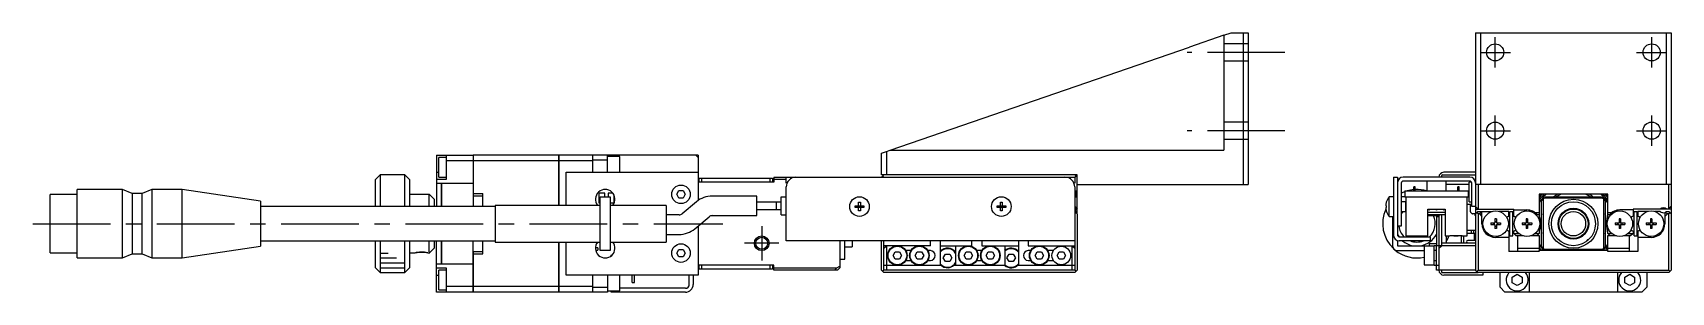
# Model space of a CAD drawing. Extents: x 0 to 695, y -8 to 618.
# Drawn here: x 360.1 to 695.1, y 284 to 337 of the extents above; entities that cross this region are included whole.
import ezdxf

# ---------------------------------------------------------------- set-up
doc = ezdxf.new("R2010")
doc.units = 0
doc.header["$LTSCALE"] = 0.5
doc.linetypes.add('CENTER', pattern=[50.8, 31.75, -6.35, 6.35, -6.35])
doc.linetypes.add('DASHED', pattern=[19.05, 12.7, -6.35])
for name, color, linetype in [('MSM_CENTER', 1, 'CENTER'), ('MSM_CONTINUOUS', 7, 'CONTINUOUS'), ('MSM_DASHED', 4, 'DASHED'), ('MSM_NARROW', 5, 'CONTINUOUS')]:
    doc.layers.add(name, color=color, linetype=linetype)

msp = doc.modelspace()

# ---------------------------------------------------------------- linework, layer by layer
at = {"layer": 'MSM_CENTER'}
for p, q in [((659.11, 329.94), (659.11, 336.14)), ((691.11, 329.94), (691.11, 336.14)), ((616.13, 333.04), (596.13, 333.04)), ((656.01, 333.04), (662.21, 333.04)), ((688.01, 333.04), (694.21, 333.04)), ((659.11, 313.94), (659.11, 320.14)), ((691.11, 313.94), (691.11, 320.14)), ((616.13, 317.04), (596.13, 317.04)), ((656.01, 317.04), (662.21, 317.04)), ((688.01, 317.04), (694.21, 317.04)), ((360.08, 298.04), (501.18, 298.04)), ((509.13, 297.54), (509.13, 290.54)), ((512.63, 294.04), (505.63, 294.04))]:
    msp.add_line(p, q, dxfattribs=at)
at = {"layer": 'MSM_CONTINUOUS'}
for p, q in [((603.63, 336.53), (596.63, 334.12)), ((603.63, 336.53), (605.13, 337.04)), ((603.63, 336.53), (603.63, 313.04)), ((605.13, 337.04), (608.63, 337.04)), ((607.63, 306.04), (607.63, 337.04)), ((608.63, 337.04), (608.63, 306.04)), ((655.11, 337.04), (695.11, 337.04)), ((655.11, 337.04), (655.11, 288.54)), ((656.11, 337.04), (656.11, 306.04)), ((694.11, 306.04), (694.11, 337.04)), ((695.11, 337.04), (695.11, 288.54)), ((535.43, 313.04), (596.63, 334.12)), ((442.63, 312.04), (442.63, 301.54)), ((442.63, 312.04), (450.13, 312.04)), ((444.63, 312.04), (444.63, 307.04)), ((450.13, 312.04), (450.13, 301.54)), ((450.13, 312.03), (450.14, 312.03)), ((450.14, 312.04), (450.14, 303.7)), ((467.63, 312.04), (450.14, 312.04)), ((467.63, 301.79), (467.63, 312.04)), ((467.63, 312.03), (467.64, 312.03)), ((496.13, 312.04), (467.64, 312.04)), ((467.64, 312.04), (467.64, 301.79)), ((474.63, 308.54), (474.63, 312.04)), ((477.63, 308.54), (477.63, 312.04)), ((480.13, 311.79), (477.63, 311.79)), ((480.13, 308.54), (480.13, 311.79)), ((495.63, 312.04), (496.13, 311.54)), ((496.13, 312.04), (496.13, 302.78)), ((533.63, 312.42), (534.63, 312.77)), ((533.63, 308.04), (533.63, 312.42)), ((534.63, 312.77), (535.43, 313.04)), ((534.63, 312.77), (534.63, 308.04)), ((535.43, 313.04), (603.63, 313.04)), ((442.63, 308.54), (443.13, 308.54)), ((443.13, 307.54), (443.13, 311.54)), ((444.63, 311.54), (443.13, 311.54)), ((450.13, 310.89), (444.63, 310.89)), ((450.13, 310.89), (450.14, 310.89)), ((467.63, 310.89), (450.14, 310.89)), ((467.63, 310.89), (467.64, 310.89)), ((474.63, 310.89), (467.64, 310.89)), ((469.13, 308.54), (496.13, 308.54)), ((469.13, 301.79), (469.13, 308.54)), ((477.63, 311.04), (474.63, 311.04)), ((655.11, 308.54), (648.61, 308.54)), ((369.13, 291.04), (369.13, 305.04)), ((378.43, 305.04), (369.13, 305.04)), ((378.43, 291.04), (378.43, 305.04)), ((380.43, 304.19), (378.43, 305.04)), ((384.43, 305.04), (382.43, 304.19)), ((384.43, 305.04), (384.43, 291.04)), ((390.63, 305.04), (384.43, 305.04)), ((390.63, 291.04), (390.63, 305.04)), ((406.63, 302.61), (390.63, 305.04)), ((431.13, 308.04), (430.13, 307.04)), ((430.13, 301.54), (430.13, 307.04)), ((431.13, 308.04), (431.13, 301.54)), ((436.13, 308.04), (431.13, 308.04)), ((436.13, 301.54), (436.13, 308.04)), ((437.13, 307.04), (436.13, 308.04)), ((437.13, 307.04), (437.13, 301.54)), ((444.63, 307.04), (442.63, 307.04)), ((442.83, 306.27), (442.63, 306.27)), ((442.83, 306.29), (442.83, 306.27)), ((442.83, 306.29), (443.63, 306.29)), ((443.13, 307.54), (444.63, 307.54)), ((443.63, 301.54), (443.63, 306.29)), ((443.63, 306.28), (443.64, 306.28)), ((443.64, 306.29), (443.64, 301.54)), ((443.64, 306.29), (450.13, 306.29)), ((511.63, 306.54), (496.13, 306.54)), ((496.33, 306.54), (496.33, 307.34)), ((496.33, 307.34), (511.33, 307.34)), ((496.83, 307.34), (496.83, 306.54)), ((510.83, 306.54), (510.83, 307.34)), ((511.33, 307.34), (511.33, 306.54)), ((511.63, 307.54), (511.63, 306.54)), ((511.63, 307.54), (573.13, 307.54)), ((514.13, 307.04), (511.63, 307.04)), ((514.13, 306.34), (514.13, 307.54)), ((514.13, 294.54), (514.13, 305.54)), ((573.63, 308.04), (533.63, 308.04)), ((534.13, 308.04), (533.63, 307.54)), ((534.13, 307.54), (533.88, 307.79)), ((573.63, 307.54), (573.13, 308.04)), ((573.38, 307.79), (573.13, 307.54)), ((573.13, 307.54), (573.13, 306.34)), ((573.13, 305.54), (573.13, 288.54)), ((573.63, 300.34), (573.63, 308.04)), ((573.63, 306.04), (608.63, 306.04)), ((638.31, 307.54), (639.11, 307.54)), ((638.31, 307.54), (638.31, 295.74)), ((639.11, 307.54), (639.11, 295.84)), ((639.91, 306.34), (639.91, 297.54)), ((653.91, 307.54), (640.31, 307.54)), ((653.91, 306.74), (640.31, 306.74)), ((642.73, 305.54), (642.48, 305.54)), ((642.48, 304.74), (642.48, 305.54)), ((642.73, 304.74), (642.73, 305.54)), ((645.11, 306.74), (645.11, 304.74)), ((648.11, 307.84), (648.11, 307.54)), ((648.31, 308.04), (655.11, 308.04)), ((649.11, 304.74), (649.11, 306.74)), ((653.81, 306.04), (649.11, 306.04)), ((651.48, 304.74), (651.48, 305.54)), ((651.73, 305.54), (651.48, 305.54)), ((651.73, 304.74), (651.73, 305.54)), ((653.81, 302.54), (653.81, 306.54)), ((654.25, 306.54), (653.81, 306.54)), ((654.31, 301.54), (654.31, 306.34)), ((695.11, 306.04), (655.11, 306.04)), ((655.61, 306.04), (655.61, 301.04)), ((694.61, 301.04), (694.61, 306.04)), ((363.63, 292.09), (363.63, 303.99)), ((369.13, 303.99), (363.63, 303.99)), ((380.43, 304.19), (380.43, 291.89)), ((382.43, 304.19), (380.43, 304.19)), ((382.43, 291.89), (382.43, 304.19)), ((406.63, 302.61), (406.63, 293.47)), ((454.63, 301.54), (406.63, 301.54)), ((437.13, 304.04), (441.13, 304.04)), ((441.13, 301.54), (441.13, 304.04)), ((442.13, 303.04), (441.13, 304.04)), ((442.13, 303.04), (442.13, 301.54)), ((450.13, 303.7), (452.13, 303.7)), ((450.14, 304.2), (452.13, 304.2)), ((452.13, 301.54), (452.13, 304.2)), ((454.63, 301.79), (454.63, 294.29)), ((476.13, 301.79), (454.63, 301.79)), ((475.81, 304.27), (475.81, 302.27)), ((477.06, 304.27), (475.81, 304.27)), ((475.81, 302.27), (476.13, 302.27)), ((476.13, 303.54), (478.13, 303.54)), ((476.13, 292.54), (476.13, 303.54)), ((477.06, 303.54), (477.06, 304.27)), ((478.72, 304.27), (477.72, 304.27)), ((477.72, 304.27), (477.72, 303.54)), ((478.13, 303.54), (478.13, 292.54)), ((478.13, 302.27), (478.97, 302.27)), ((489.63, 301.79), (478.13, 301.79)), ((478.97, 302.27), (478.97, 303.85)), ((489.63, 301.79), (489.63, 294.29)), ((491.77, 304.04), (492.2, 304.79)), ((492.2, 303.29), (491.77, 304.04)), ((492.2, 304.79), (493.07, 304.79)), ((493.07, 303.29), (492.2, 303.29)), ((495.8, 302.52), (492.88, 300.07)), ((493.07, 304.79), (493.5, 304.04)), ((493.5, 304.04), (493.07, 303.29)), ((508.13, 303.69), (499.01, 303.69)), ((508.13, 299.69), (508.13, 303.69)), ((513.13, 302.44), (508.13, 302.44)), ((512.13, 300.94), (512.13, 302.44)), ((513.13, 299.84), (513.13, 303.54)), ((513.13, 303.54), (514.13, 303.54)), ((528.25, 301.36), (528.25, 301.72)), ((528.25, 301.72), (528.95, 301.72)), ((528.95, 302.43), (529.31, 302.43)), ((528.95, 301.72), (528.95, 302.43)), ((528.96, 301.71), (528.95, 301.72)), ((528.96, 301.37), (528.96, 301.71)), ((528.96, 301.71), (529.3, 301.71)), ((529.3, 301.71), (529.31, 301.72)), ((529.3, 301.71), (529.3, 301.37)), ((529.31, 302.43), (529.31, 301.72)), ((529.31, 301.72), (530.02, 301.72)), ((530.02, 301.72), (530.02, 301.36)), ((557.25, 301.36), (557.25, 301.72)), ((557.25, 301.72), (557.95, 301.72)), ((557.95, 302.43), (558.31, 302.43)), ((557.95, 301.72), (557.95, 302.43)), ((557.96, 301.71), (557.95, 301.72)), ((557.96, 301.37), (557.96, 301.71)), ((557.96, 301.71), (558.3, 301.71)), ((558.3, 301.71), (558.31, 301.72)), ((558.3, 301.71), (558.3, 301.37)), ((558.31, 302.43), (558.31, 301.72)), ((558.31, 301.72), (559.02, 301.72)), ((559.02, 301.72), (559.02, 301.36)), ((573.13, 304.74), (573.43, 304.74)), ((573.13, 303.54), (573.43, 303.54)), ((573.13, 301.54), (573.63, 301.04)), ((573.43, 304.74), (573.43, 303.54)), ((636.72, 301.72), (636.84, 301.72)), ((636.83, 302.43), (636.84, 302.43)), ((636.84, 301.72), (636.84, 301.36)), ((637.41, 299.54), (637.41, 303.54)), ((638.31, 303.54), (637.41, 303.54)), ((640.61, 303.54), (639.91, 303.54)), ((640.81, 302.54), (639.91, 302.54)), ((640.61, 304.74), (640.61, 303.54)), ((640.61, 304.74), (653.61, 304.74)), ((640.61, 303.54), (653.61, 303.54)), ((640.86, 302.54), (640.81, 302.54)), ((640.81, 300.54), (640.81, 302.54)), ((640.86, 302.49), (640.81, 302.54)), ((640.86, 303.54), (640.86, 295.54)), ((653.36, 295.54), (653.36, 303.54)), ((653.36, 302.04), (654.31, 302.04)), ((653.61, 304.74), (653.61, 303.54)), ((653.81, 302.54), (654.31, 302.54)), ((654.03, 300.47), (654.03, 302.04)), ((655.11, 301.54), (654.31, 301.54)), ((655.11, 301.54), (655.61, 301.04)), ((682.11, 304.04), (668.11, 304.04)), ((668.11, 304.04), (668.11, 298.76)), ((668.61, 302.74), (668.91, 303.04)), ((668.61, 293.34), (668.61, 302.74)), ((669.11, 303.24), (668.91, 303.04)), ((668.91, 303.04), (668.91, 293.04)), ((669.11, 303.24), (669.41, 303.54)), ((681.11, 303.24), (669.11, 303.24)), ((669.41, 303.54), (680.81, 303.54)), ((680.81, 303.54), (681.11, 303.24)), ((681.31, 303.04), (681.11, 303.24)), ((681.31, 293.04), (681.31, 303.04)), ((681.31, 303.04), (681.61, 302.74)), ((681.61, 302.74), (681.61, 293.34)), ((682.11, 298.76), (682.11, 304.04)), ((694.61, 301.04), (695.11, 301.54)), ((492.23, 299.84), (489.63, 299.84)), ((495.45, 297.01), (498.37, 299.46)), ((499.01, 299.69), (508.13, 299.69)), ((508.13, 300.94), (513.13, 300.94)), ((513.13, 299.84), (514.13, 299.84)), ((528.95, 301.36), (528.25, 301.36)), ((528.96, 301.37), (528.95, 301.36)), ((528.95, 300.66), (528.95, 301.36)), ((529.31, 300.66), (528.95, 300.66)), ((529.3, 301.37), (528.96, 301.37)), ((529.3, 301.37), (529.31, 301.36)), ((529.31, 301.36), (529.31, 300.66)), ((530.02, 301.36), (529.31, 301.36)), ((557.95, 301.36), (557.25, 301.36)), ((557.96, 301.37), (557.95, 301.36)), ((557.95, 300.66), (557.95, 301.36)), ((558.31, 300.66), (557.95, 300.66)), ((558.3, 301.37), (557.96, 301.37)), ((558.3, 301.37), (558.31, 301.36)), ((558.31, 301.36), (558.31, 300.66)), ((559.02, 301.36), (558.31, 301.36)), ((573.63, 301.04), (573.13, 301.04)), ((573.63, 300.84), (573.13, 300.84)), ((573.23, 300.64), (573.13, 300.64)), ((573.63, 300.04), (573.13, 300.54)), ((573.38, 300.29), (573.13, 300.04)), ((573.53, 300.34), (573.53, 300.14)), ((573.63, 300.34), (573.53, 300.24)), ((573.63, 300.04), (573.63, 288.54)), ((636.84, 301.36), (636.72, 301.36)), ((636.84, 300.66), (636.83, 300.66)), ((637.41, 299.54), (638.31, 299.54)), ((638.11, 299.54), (638.11, 293.54)), ((639.91, 300.54), (640.81, 300.54)), ((640.81, 300.54), (640.86, 300.59)), ((645.36, 301.04), (648.86, 301.04)), ((645.36, 295.54), (645.36, 301.04)), ((648.86, 300.34), (645.36, 300.34)), ((648.86, 299.84), (645.36, 299.84)), ((645.36, 299.69), (647.11, 299.69)), ((647.11, 299.54), (647.61, 299.54)), ((647.11, 299.54), (647.11, 293.54)), ((647.61, 299.76), (647.61, 288.54)), ((648.11, 299.84), (648.11, 293.54)), ((648.86, 301.04), (648.86, 295.54)), ((654.38, 300.08), (654.06, 300.4)), ((655.11, 300.05), (654.45, 300.05)), ((654.92, 300.05), (654.92, 299.94)), ((655.11, 301.04), (662.91, 301.04)), ((655.61, 300.54), (655.11, 300.04)), ((655.61, 300.04), (655.36, 300.29)), ((655.61, 300.54), (658.49, 300.54)), ((655.91, 300.04), (655.61, 300.04)), ((655.61, 300.04), (655.61, 288.54)), ((656.41, 300.4), (655.91, 300.04)), ((655.91, 300.04), (656.41, 299.54)), ((656.41, 298.04), (656.41, 300.54)), ((658.21, 298.19), (659, 298.19)), ((658.21, 298.19), (658.21, 297.9)), ((658.74, 298.19), (658.74, 297.9)), ((659.35, 299.04), (659.06, 299.04)), ((659.06, 299.04), (659.06, 298.25)), ((659.06, 298.51), (659.35, 298.51)), ((659.35, 299.04), (659.35, 298.25)), ((659.41, 298.19), (660.21, 298.19)), ((659.68, 297.9), (659.68, 298.19)), ((661.91, 300.54), (659.92, 300.54)), ((660.21, 298.19), (660.21, 297.9)), ((661.65, 299.44), (661.91, 299.59)), ((661.91, 299.59), (661.91, 300.54)), ((662.11, 295.54), (662.11, 300.54)), ((662.11, 300.54), (662.71, 300.54)), ((662.71, 295.54), (662.71, 300.54)), ((662.91, 299.59), (662.91, 301.04)), ((662.91, 300.84), (665.61, 300.84)), ((662.91, 299.59), (663.13, 299.46)), ((664.61, 298.19), (665.4, 298.19)), ((664.61, 298.19), (664.61, 297.9)), ((665.14, 298.19), (665.14, 297.9)), ((665.75, 299.04), (665.46, 299.04)), ((665.46, 299.04), (665.46, 298.25)), ((665.46, 298.51), (665.75, 298.51)), ((665.75, 299.04), (665.75, 298.25)), ((665.81, 298.19), (666.61, 298.19)), ((666.08, 297.9), (666.08, 298.19)), ((666.61, 298.19), (666.61, 297.9)), ((667.2, 300.34), (668.11, 300.34)), ((668.11, 299.84), (667.75, 299.84)), ((682.11, 300.34), (683.01, 300.34)), ((682.46, 299.84), (682.11, 299.84)), ((683.61, 298.19), (684.4, 298.19)), ((683.61, 298.19), (683.61, 297.9)), ((684.14, 298.19), (684.14, 297.9)), ((684.75, 299.04), (684.46, 299.04)), ((684.46, 299.04), (684.46, 298.25)), ((684.46, 298.51), (684.75, 298.51)), ((687.31, 300.84), (684.61, 300.84)), ((684.75, 299.04), (684.75, 298.25)), ((684.81, 298.19), (685.61, 298.19)), ((685.08, 297.9), (685.08, 298.19)), ((685.61, 298.19), (685.61, 297.9)), ((687.31, 299.59), (687.08, 299.46)), ((695.11, 301.04), (687.31, 301.04)), ((687.31, 301.04), (687.31, 299.59)), ((687.51, 295.54), (687.51, 300.54)), ((687.51, 300.54), (688.11, 300.54)), ((688.11, 295.54), (688.11, 300.54)), ((690.29, 300.54), (688.31, 300.54)), ((688.31, 300.54), (688.31, 299.59)), ((688.31, 299.59), (688.57, 299.44)), ((690.01, 298.19), (690.8, 298.19)), ((690.01, 298.19), (690.01, 297.9)), ((690.54, 298.19), (690.54, 297.9)), ((691.15, 299.04), (690.86, 299.04)), ((690.86, 299.04), (690.86, 298.25)), ((690.86, 298.51), (691.15, 298.51)), ((691.15, 299.04), (691.15, 298.25)), ((691.21, 298.19), (692.01, 298.19)), ((691.48, 297.9), (691.48, 298.19)), ((692.85, 300.54), (691.72, 300.54)), ((692.01, 298.19), (692.01, 297.9)), ((693.81, 300.34), (693.86, 300.36)), ((693.81, 300.34), (693.81, 298.04)), ((693.81, 299.54), (694.31, 300.04)), ((694.31, 300.04), (693.86, 300.36)), ((694.17, 300.54), (694.61, 300.54)), ((694.61, 300.04), (694.31, 300.04)), ((694.61, 300.54), (695.11, 300.04)), ((694.86, 300.29), (694.61, 300.04)), ((694.61, 288.54), (694.61, 300.04)), ((489.63, 295.84), (492.23, 295.84)), ((496.13, 297.58), (496.13, 287.54)), ((639.91, 297.54), (639.11, 297.54)), ((639.61, 295.34), (645.81, 295.34)), ((640.86, 295.54), (645.36, 295.54)), ((645.81, 295.34), (645.81, 294.54)), ((648.86, 295.54), (649.86, 295.54)), ((649.11, 295.54), (649.11, 294.04)), ((649.86, 295.64), (652.36, 295.64)), ((649.86, 295.54), (649.86, 295.64)), ((650.66, 295.64), (650.66, 295.54)), ((650.66, 295.54), (651.56, 295.54)), ((651.03, 295.64), (651.03, 295.54)), ((651.18, 295.64), (651.18, 295.54)), ((651.56, 295.64), (651.56, 295.54)), ((652.21, 294.04), (652.21, 295.64)), ((652.36, 295.54), (652.36, 295.64)), ((652.36, 295.54), (653.36, 295.54)), ((652.71, 294.04), (652.71, 295.54)), ((655.11, 296.62), (653.36, 296.62)), ((653.36, 296.12), (655.11, 296.12)), ((654.21, 296.62), (654.21, 296.12)), ((654.71, 296.62), (654.71, 296.12)), ((654.91, 294.62), (654.91, 296.12)), ((658.21, 297.9), (659, 297.9)), ((659.06, 297.84), (659.06, 297.04)), ((659.06, 297.57), (659.35, 297.57)), ((659.35, 297.04), (659.06, 297.04)), ((661.91, 295.24), (659.21, 295.24)), ((659.35, 297.84), (659.35, 297.04)), ((659.41, 297.9), (660.21, 297.9)), ((661.91, 296.49), (661.65, 296.64)), ((661.91, 296.49), (661.91, 292.34)), ((662.11, 295.54), (662.71, 295.54)), ((663.2, 296.66), (662.91, 296.49)), ((662.91, 296.04), (662.91, 296.49)), ((662.91, 296.04), (663.95, 296.04)), ((663.41, 295.54), (662.91, 296.04)), ((664.89, 295.54), (663.41, 295.54)), ((663.66, 295.54), (663.66, 292.34)), ((664.61, 297.9), (665.4, 297.9)), ((665.46, 297.84), (665.46, 297.04)), ((665.46, 297.57), (665.75, 297.57)), ((665.75, 297.04), (665.46, 297.04)), ((665.75, 297.84), (665.75, 297.04)), ((665.81, 297.9), (666.61, 297.9)), ((668.16, 295.54), (666.32, 295.54)), ((667.27, 296.04), (668.11, 296.04)), ((668.11, 296.04), (667.61, 295.54)), ((668.11, 297.33), (668.11, 296.04)), ((668.16, 292.54), (668.16, 295.54)), ((671.94, 294.84), (672.13, 294.84)), ((672.36, 294.62), (672.13, 294.84)), ((678.08, 294.84), (677.86, 294.62)), ((678.08, 294.84), (678.27, 294.84)), ((683.89, 295.54), (682.06, 295.54)), ((682.06, 295.54), (682.06, 292.54)), ((682.11, 296.04), (682.11, 297.33)), ((682.11, 296.04), (682.95, 296.04)), ((682.61, 295.54), (682.11, 296.04)), ((683.61, 297.9), (684.4, 297.9)), ((684.46, 297.84), (684.46, 297.04)), ((684.46, 297.57), (684.75, 297.57)), ((684.75, 297.04), (684.46, 297.04)), ((684.75, 297.84), (684.75, 297.04)), ((684.81, 297.9), (685.61, 297.9)), ((686.81, 295.54), (685.32, 295.54)), ((686.27, 296.04), (687.31, 296.04)), ((686.56, 292.34), (686.56, 295.54)), ((687.31, 296.04), (686.81, 295.54)), ((687.01, 296.66), (687.31, 296.49)), ((687.31, 296.49), (687.31, 296.04)), ((687.51, 295.54), (688.11, 295.54)), ((688.57, 296.64), (688.31, 296.49)), ((688.31, 296.49), (688.31, 292.34)), ((691.01, 295.24), (688.31, 295.24)), ((690.01, 297.9), (690.8, 297.9)), ((690.86, 297.84), (690.86, 297.04)), ((690.86, 297.57), (691.15, 297.57)), ((691.15, 297.04), (690.86, 297.04)), ((691.15, 297.84), (691.15, 297.04)), ((691.21, 297.9), (692.01, 297.9)), ((363.63, 292.09), (369.13, 292.09)), ((378.43, 291.04), (380.43, 291.89)), ((380.43, 291.89), (382.43, 291.89)), ((382.43, 291.89), (384.43, 291.04)), ((390.63, 291.04), (406.63, 293.47)), ((406.63, 294.54), (454.63, 294.54)), ((430.13, 289.04), (430.13, 294.54)), ((431.13, 294.54), (431.13, 288.04)), ((436.13, 288.04), (436.13, 294.54)), ((437.13, 294.54), (437.13, 289.04)), ((438.13, 292.04), (437.13, 292.04)), ((441.13, 292.04), (441.13, 294.54)), ((441.13, 292.04), (442.13, 293.04)), ((442.13, 294.54), (442.13, 293.04)), ((442.63, 284.04), (442.63, 294.54)), ((443.63, 289.79), (443.63, 294.54)), ((443.64, 294.54), (443.64, 289.79)), ((450.13, 284.04), (450.13, 294.54)), ((450.13, 292.39), (452.13, 292.39)), ((450.14, 292.39), (450.14, 284.04)), ((450.14, 291.89), (452.13, 291.89)), ((452.13, 291.89), (452.13, 294.54)), ((454.63, 294.29), (476.13, 294.29)), ((467.63, 284.04), (467.63, 294.29)), ((467.64, 294.29), (467.64, 284.04)), ((469.13, 287.54), (469.13, 294.29)), ((475.63, 293.12), (475.14, 293.12)), ((475.18, 292.62), (475.63, 292.62)), ((475.45, 294.12), (475.63, 294.12)), ((475.63, 294.29), (475.63, 294.12)), ((475.63, 293.12), (475.63, 292.62)), ((478.13, 292.54), (476.13, 292.54)), ((478.13, 294.29), (489.63, 294.29)), ((491.77, 292.04), (492.2, 292.79)), ((492.2, 291.29), (491.77, 292.04)), ((492.2, 292.79), (493.07, 292.79)), ((493.07, 292.79), (493.5, 292.04)), ((493.5, 292.04), (493.07, 291.29)), ((573.13, 294.54), (514.13, 294.54)), ((525.13, 294.54), (525.13, 289.04)), ((526.13, 290.79), (526.13, 294.54)), ((526.13, 293.29), (527.63, 293.29)), ((527.63, 294.54), (527.63, 293.29)), ((533.63, 288.54), (533.63, 294.54)), ((534.13, 288.54), (534.13, 294.54)), ((543.63, 293.54), (534.13, 293.54)), ((534.13, 293.04), (534.63, 293.54)), ((534.63, 293.54), (534.63, 288.54)), ((536.02, 291.54), (536.45, 292.29)), ((536.45, 290.79), (536.02, 291.54)), ((536.45, 292.29), (537.32, 292.29)), ((537.32, 292.29), (537.75, 291.54)), ((537.75, 291.54), (537.32, 290.79)), ((539.65, 292.54), (538.62, 292.54)), ((540.52, 291.54), (540.95, 292.29)), ((540.95, 290.79), (540.52, 291.54)), ((540.95, 292.29), (541.82, 292.29)), ((541.82, 292.29), (542.25, 291.54)), ((542.25, 291.54), (541.82, 290.79)), ((543.63, 292.54), (543.12, 292.54)), ((543.63, 293.54), (543.63, 294.54)), ((545.63, 294.54), (545.63, 289.54)), ((545.63, 293.54), (552.13, 293.54)), ((546.27, 291.04), (546.7, 291.79)), ((546.7, 291.79), (547.57, 291.79)), ((547.57, 291.79), (548, 291.04)), ((548.83, 289.54), (548.83, 293.54)), ((550.52, 291.54), (550.95, 292.29)), ((550.95, 290.79), (550.52, 291.54)), ((550.95, 292.29), (551.82, 292.29)), ((551.82, 292.29), (552.25, 291.54)), ((552.25, 291.54), (551.82, 290.79)), ((552.13, 293.54), (552.13, 294.54)), ((554.15, 292.54), (553.12, 292.54)), ((554.13, 294.54), (554.13, 293.54)), ((554.13, 293.54), (561.63, 293.54)), ((555.02, 291.54), (555.45, 292.29)), ((555.45, 290.79), (555.02, 291.54)), ((555.45, 292.29), (556.32, 292.29)), ((556.32, 292.29), (556.75, 291.54)), ((556.75, 291.54), (556.32, 290.79)), ((558.83, 293.54), (558.83, 289.54)), ((559.27, 291.04), (559.7, 291.79)), ((559.7, 291.79), (560.57, 291.79)), ((560.57, 291.79), (561, 291.04)), ((561.63, 294.54), (561.63, 289.54)), ((563.63, 294.54), (563.63, 293.54)), ((563.63, 293.54), (573.13, 293.54)), ((564.15, 292.54), (563.63, 292.54)), ((565.02, 291.54), (565.45, 292.29)), ((565.45, 290.79), (565.02, 291.54)), ((565.45, 292.29), (566.32, 292.29)), ((566.32, 292.29), (566.75, 291.54)), ((566.75, 291.54), (566.32, 290.79)), ((568.77, 292.54), (567.62, 292.54)), ((569.52, 291.54), (569.95, 292.29)), ((569.95, 290.79), (569.52, 291.54)), ((569.95, 292.29), (570.82, 292.29)), ((570.82, 292.29), (571.25, 291.54)), ((571.25, 291.54), (570.82, 290.79)), ((572.63, 288.54), (572.63, 293.54)), ((572.63, 293.54), (573.13, 293.04)), ((639.11, 294.61), (639.11, 293.54)), ((639.11, 293.54), (645.61, 293.54)), ((639.11, 292.54), (644.61, 292.54)), ((645.81, 294.54), (639.51, 294.54)), ((644.61, 293.44), (644.61, 289.64)), ((646.61, 293.44), (644.61, 293.44)), ((645.61, 293.94), (645.61, 293.44)), ((647.11, 293.94), (645.61, 293.94)), ((646.61, 289.54), (646.61, 293.54)), ((655.11, 293.54), (646.61, 293.54)), ((647.11, 292.54), (646.61, 292.54)), ((647.11, 289.54), (647.11, 293.54)), ((647.61, 293.04), (648.11, 293.54)), ((655.11, 294.04), (648.11, 294.04)), ((655.11, 294.62), (653.51, 294.62)), ((653.51, 294.12), (655.11, 294.12)), ((654.91, 294.04), (654.91, 294.12)), ((668.11, 292.34), (661.91, 292.34)), ((663.66, 293.04), (668.16, 293.04)), ((668.11, 292.34), (668.11, 292.54)), ((682.11, 292.54), (668.11, 292.54)), ((668.91, 293.04), (668.61, 293.34)), ((668.91, 293.04), (669.11, 292.84)), ((669.41, 292.54), (669.11, 292.84)), ((669.11, 292.84), (681.11, 292.84)), ((672.36, 294.62), (672.19, 294.62)), ((672.36, 294.48), (672.36, 294.62)), ((672.36, 294.48), (672.36, 294.48)), ((678.03, 294.62), (677.86, 294.62)), ((677.86, 294.62), (677.86, 294.48)), ((681.11, 292.84), (680.81, 292.54)), ((681.11, 292.84), (681.31, 293.04)), ((681.61, 293.34), (681.31, 293.04)), ((682.06, 293.04), (686.56, 293.04)), ((682.11, 292.34), (682.11, 292.54)), ((688.31, 292.34), (682.11, 292.34)), ((369.13, 291.04), (378.43, 291.04)), ((384.43, 291.04), (390.63, 291.04)), ((430.13, 289.04), (431.13, 288.04)), ((436.13, 288.04), (437.13, 289.04)), ((442.63, 289.81), (442.83, 289.81)), ((442.63, 289.04), (444.63, 289.04)), ((442.83, 289.81), (442.83, 289.79)), ((443.63, 289.79), (442.83, 289.79)), ((443.13, 284.54), (443.13, 288.54)), ((444.63, 288.54), (443.13, 288.54)), ((443.63, 289.8), (443.64, 289.8)), ((450.13, 289.79), (443.64, 289.79)), ((444.63, 289.04), (444.63, 284.04)), ((493.07, 291.29), (492.2, 291.29)), ((511.63, 289.54), (496.13, 289.54)), ((511.33, 288.74), (496.13, 288.74)), ((496.33, 288.74), (496.33, 289.54)), ((496.83, 289.54), (496.83, 288.74)), ((510.83, 288.74), (510.83, 289.54)), ((511.33, 289.54), (511.33, 288.74)), ((511.63, 288.54), (511.63, 289.54)), ((511.63, 289.04), (524.52, 289.04)), ((524.63, 288.54), (511.63, 288.54)), ((524.02, 288.54), (524.52, 289.04)), ((524.52, 289.04), (525.13, 289.35)), ((525.13, 289.04), (524.63, 288.54)), ((525.13, 290.79), (526.13, 290.79)), ((533.63, 288.54), (534.13, 288.04)), ((533.88, 288.29), (534.13, 288.54)), ((534.13, 289.54), (545.81, 289.54)), ((573.13, 288.54), (534.13, 288.54)), ((537.32, 290.79), (536.45, 290.79)), ((538.62, 290.54), (539.65, 290.54)), ((541.82, 290.79), (540.95, 290.79)), ((543.12, 290.54), (543.63, 290.54)), ((546.7, 290.29), (546.27, 291.04)), ((547.57, 290.29), (546.7, 290.29)), ((548, 291.04), (547.57, 290.29)), ((548.46, 289.54), (558.83, 289.54)), ((551.82, 290.79), (550.95, 290.79)), ((553.12, 290.54), (554.15, 290.54)), ((556.32, 290.79), (555.45, 290.79)), ((559.7, 290.29), (559.27, 291.04)), ((560.57, 290.29), (559.7, 290.29)), ((561, 291.04), (560.57, 290.29)), ((561.46, 289.54), (573.13, 289.54)), ((563.63, 290.54), (564.15, 290.54)), ((566.32, 290.79), (565.45, 290.79)), ((567.62, 290.54), (568.77, 290.54)), ((570.82, 290.79), (569.95, 290.79)), ((573.13, 288.54), (573.38, 288.29)), ((573.13, 288.04), (573.63, 288.54)), ((644.61, 289.64), (646.61, 289.64)), ((646.61, 290.54), (647.11, 290.54)), ((646.61, 289.54), (647.61, 289.54)), ((647.11, 288.54), (647.11, 289.54)), ((655.11, 288.54), (647.11, 288.54)), ((648.11, 288.54), (648.11, 288.24)), ((655.11, 288.54), (655.61, 288.04)), ((655.36, 288.29), (655.61, 288.54)), ((655.61, 288.54), (694.61, 288.54)), ((695.11, 288.54), (694.61, 288.04)), ((694.61, 288.54), (694.86, 288.29)), ((431.13, 288.04), (436.13, 288.04)), ((442.63, 287.54), (443.13, 287.54)), ((450.13, 285.2), (444.63, 285.2)), ((450.13, 285.2), (450.14, 285.2)), ((467.63, 285.2), (450.14, 285.2)), ((467.63, 285.2), (467.64, 285.2)), ((474.63, 285.2), (467.64, 285.2)), ((496.13, 287.54), (469.13, 287.54)), ((474.63, 284.04), (474.63, 287.54)), ((474.63, 285.04), (477.63, 285.04)), ((477.63, 287.54), (477.63, 284.04)), ((480.13, 284.29), (480.13, 287.54)), ((493.53, 284.84), (480.13, 284.84)), ((482.63, 286.04), (482.63, 287.54)), ((482.63, 286.04), (483.13, 286.04)), ((483.13, 286.04), (483.13, 287.54)), ((494.33, 285.64), (494.33, 287.54)), ((495.13, 287.54), (495.13, 285.64)), ((573.13, 288.04), (534.13, 288.04)), ((648.31, 288.04), (655.61, 288.04)), ((656.61, 287.54), (648.61, 287.54)), ((694.61, 288.04), (655.61, 288.04)), ((656.61, 288.04), (656.61, 287.54)), ((660.11, 285.04), (660.11, 288.04)), ((660.11, 285.04), (661.11, 284.04)), ((662.61, 287.12), (663.61, 287.7)), ((662.61, 285.97), (662.61, 287.12)), ((663.61, 285.39), (662.61, 285.97)), ((663.61, 287.7), (664.61, 287.12)), ((664.61, 285.97), (663.61, 285.39)), ((664.61, 287.12), (664.61, 285.97)), ((666.11, 284.04), (666.11, 288.04)), ((684.11, 288.04), (684.11, 284.04)), ((685.61, 287.12), (686.61, 287.7)), ((685.61, 285.97), (685.61, 287.12)), ((686.61, 285.39), (685.61, 285.97)), ((686.61, 287.7), (687.61, 287.12)), ((687.61, 285.97), (686.61, 285.39)), ((687.61, 287.12), (687.61, 285.97)), ((689.11, 284.04), (690.11, 285.04)), ((690.11, 288.04), (690.11, 285.04)), ((450.13, 284.04), (442.63, 284.04)), ((443.13, 284.54), (444.63, 284.54)), ((450.13, 284.05), (450.14, 284.05)), ((467.63, 284.04), (450.14, 284.04)), ((467.63, 284.05), (467.64, 284.05)), ((477.63, 284.04), (467.64, 284.04)), ((477.63, 284.29), (480.13, 284.29)), ((478.33, 284.04), (478.33, 284.29)), ((493.53, 284.04), (478.33, 284.04)), ((478.83, 284.29), (478.83, 284.04)), ((666.11, 284.04), (661.11, 284.04)), ((684.11, 284.04), (666.11, 284.04)), ((689.11, 284.04), (684.11, 284.04))]:
    msp.add_line(p, q, dxfattribs=at)
for centre, radius in [((659.11, 333.04), 1.75), ((691.11, 333.04), 1.75), ((659.11, 317.04), 1.75), ((691.11, 317.04), 1.75), ((492.63, 304.04), 1.9), ((529.13, 301.54), 2), ((558.13, 301.54), 2), ((675.11, 298.04), 5), ((675.11, 298.04), 4.5), ((659.21, 298.04), 2.6), ((665.61, 298.04), 2.6), ((675.11, 298.04), 3.15), ((675.11, 298.04), 3), ((684.61, 298.04), 2.6), ((691.01, 298.04), 2.6), ((509.13, 294.04), 1.23), ((492.63, 292.04), 1.9), ((536.88, 291.54), 2), ((536.88, 291.54), 1.9), ((541.38, 291.54), 2), ((541.38, 291.54), 1.9), ((551.38, 291.54), 2), ((551.38, 291.54), 1.9), ((555.88, 291.54), 2), ((555.88, 291.54), 1.9), ((565.88, 291.54), 2), ((565.88, 291.54), 1.9), ((570.38, 291.54), 1.9)]:
    msp.add_circle(centre, radius, dxfattribs=at)
for centre, radius, start, end in [((648.61, 307.54), 1, 90, 180), ((477.13, 303.04), 2, 321.3178, 218.6822), ((516.13, 305.54), 2, 90, 180), ((571.13, 305.54), 2, 0, 90), ((640.31, 306.34), 1.2, 90, 180), ((640.31, 306.34), 0.4, 90, 180), ((643.11, 298.04), 7, 95.1225, 106.835), ((643.11, 298.04), 7, 73.165, 93.0709), ((648.31, 307.84), 0.2, 90, 180), ((653.91, 306.34), 1.2, 0, 90), ((653.91, 306.34), 0.4, 0, 90), ((499.01, 298.69), 5, 90, 130), ((639.91, 301.54), 3.19, 163.8933, 176.7703), ((639.91, 301.54), 3.2, 141.3178, 163.8775), ((643.11, 298.04), 7, 110.9248, 117.2029), ((675.11, 298.04), 8.2, 132.9703, 148.6119), ((675.11, 298.04), 8.5, 135.0991, 145.4397), ((675.11, 298.04), 9, 138.1897, 141.0576), ((675.11, 298.04), 8.8, 137.0141, 142.6982), ((675.11, 298.04), 6.8, 118.0725, 126.0189), ((675.11, 298.04), 6.5, 112.6199, 122.2042), ((675.11, 298.04), 6.5, 57.7958, 67.3801), ((675.11, 298.04), 6.8, 53.9811, 61.9275), ((675.11, 298.04), 8.2, 31.3881, 47.0297), ((675.11, 298.04), 8.5, 34.5603, 44.9009), ((675.11, 298.04), 8.8, 37.3018, 42.9859), ((675.11, 298.04), 9, 38.9424, 41.8103), ((492.23, 300.84), 1, 270, 310), ((499.01, 298.69), 1, 90, 130), ((573.23, 300.34), 0.3, 0, 90), ((643.11, 298.04), 7, 155.064, 226.5758), ((639.91, 301.54), 3.19, 183.2297, 196.1067), ((639.91, 301.54), 3.2, 196.1225, 218.6822), ((643.11, 298.04), 3.75, 138.1897, 148.5761), ((645.61, 301.14), 0.25, 203.5782, 336.4218), ((643.11, 298.04), 3.75, 313.9455, 26.1039), ((647.11, 301.69), 2, 247.6684, 292.3316), ((647.11, 301.14), 0.25, 203.5782, 336.4218), ((643.11, 298.04), 4.57, 19.1612, 21.3849), ((648.61, 301.14), 0.25, 203.5782, 336.4218), ((654.13, 300.47), 0.1, 180, 225), ((654.45, 300.15), 0.1, 225, 270), ((655.25, 299.94), 0.33, 180, 244.8973), ((659, 298.25), 0.06, 270, 0), ((659.41, 298.25), 0.06, 180, 270), ((662.41, 298.04), 1.59, 100.8931, 126.1972), ((662.52, 297.93), 1.75, 120, 127.006), ((662.41, 298.04), 1.59, 53.8028, 79.1069), ((662.29, 297.93), 1.75, 52.994, 61.3783), ((665.4, 298.25), 0.06, 270, 0), ((665.61, 298.04), 2.8, 40.0052, 90), ((665.81, 298.25), 0.06, 180, 270), ((675.11, 298.04), 6.8, 162.9174, 197.0826), ((675.11, 298.04), 6.8, 342.9174, 17.0826), ((684.61, 298.04), 2.8, 90, 139.9948), ((684.4, 298.25), 0.06, 270, 0), ((684.81, 298.25), 0.06, 180, 270), ((687.81, 298.04), 1.59, 100.8931, 126.1972), ((687.92, 297.93), 1.75, 118.6217, 127.006), ((687.81, 298.04), 1.59, 53.8028, 79.1069), ((687.69, 297.93), 1.75, 52.994, 60), ((690.8, 298.25), 0.06, 270, 0), ((691.21, 298.25), 0.06, 180, 270), ((693.51, 300.29), 1, 48.5904, 131.4096), ((693.51, 301.29), 1, 228.5904, 287.4576), ((693.51, 301.29), 1, 290.7669, 311.4096), ((492.23, 300.84), 5, 270, 310), ((639.51, 295.74), 1.2, 180, 270), ((639.61, 295.84), 0.5, 180, 270), ((643.11, 298.04), 4.57, 208.9254, 215.3792), ((643.11, 298.04), 3.75, 187.6623, 226.0545), ((643.11, 298.04), 4.57, 280.0412, 331.0773), ((643.11, 298.04), 7, 328.9973, 339.0752), ((659.21, 298.04), 2.8, 180, 270), ((659, 297.84), 0.06, 0, 90), ((659.41, 297.84), 0.06, 90, 180), ((662.52, 298.16), 1.75, 232.994, 240), ((662.41, 298.04), 1.59, 233.8028, 259.1069), ((662.41, 298.04), 1.59, 280.8931, 306.1972), ((662.29, 298.16), 1.75, 301.3783, 307.006), ((665.4, 297.84), 0.06, 0, 90), ((665.81, 297.84), 0.06, 90, 180), ((684.4, 297.84), 0.06, 0, 90), ((684.81, 297.84), 0.06, 90, 180), ((687.92, 298.16), 1.75, 232.994, 238.6217), ((687.81, 298.04), 1.59, 233.8028, 259.1069), ((687.81, 298.04), 1.59, 280.8931, 306.1972), ((687.69, 298.16), 1.75, 300, 307.006), ((690.8, 297.84), 0.06, 0, 90), ((691.01, 298.04), 2.8, 270, 0), ((691.21, 297.84), 0.06, 90, 180), ((439.63, 286.17), 6, 77.9764, 102.0236), ((477.13, 293.04), 2, 141.3178, 38.6822), ((478.43, 291.38), 0.2, 75.0744, 180.8063), ((543.63, 291.54), 1, 270, 90), ((547.13, 291.04), 2, 31.7883, 138.5904), ((547.13, 291.04), 1.9, 26.5254, 142.1363), ((560.13, 291.04), 2, 41.4096, 131.4096), ((560.13, 291.04), 1.9, 37.8636, 133.1736), ((563.63, 291.54), 1, 90, 270), ((639.11, 293.54), 1, 180, 270), ((643.11, 298.04), 7, 230.1571, 282.3736), ((643.11, 298.04), 4.57, 229.984, 259.9588), ((643.11, 298.04), 3.75, 248.9606, 291.0394), ((653.51, 294.37), 0.25, 90, 270), ((675.11, 298.04), 8.2, 212.0526, 222.1236), ((675.11, 298.04), 8.5, 215.1501, 220.3202), ((675.11, 298.04), 8.8, 217.8357, 218.6822), ((675.11, 298.04), 8.2, 317.8764, 327.9474), ((675.11, 298.04), 8.5, 319.6798, 324.8499), ((675.11, 298.04), 8.8, 321.3178, 322.1643), ((547.13, 291.04), 1.9, 217.8636, 333.4746), ((547.13, 291.04), 2, 221.4096, 328.2117), ((560.13, 291.04), 2, 228.5904, 318.5904), ((560.13, 291.04), 1.9, 226.8264, 322.1364), ((648.61, 288.54), 1, 180, 270), ((648.31, 288.24), 0.2, 180, 270), ((493.53, 285.64), 0.8, 270, 0), ((493.53, 285.64), 1.6, 270, 0), ((663.61, 286.54), 2.25, 138.1897, 41.8103), ((686.61, 286.54), 2.25, 138.1897, 41.8103)]:
    msp.add_arc(centre, radius, start, end, dxfattribs=at)
at = {"layer": 'MSM_DASHED'}
for p, q in [((608.63, 334.79), (603.63, 334.79)), ((603.63, 331.29), (608.63, 331.29)), ((608.63, 318.79), (603.63, 318.79)), ((603.63, 315.29), (608.63, 315.29))]:
    msp.add_line(p, q, dxfattribs=at)
at = {"layer": 'MSM_NARROW'}
for p, q in [((431.13, 292.04), (432.73, 292.04)), ((440.9, 292.1), (441.13, 292.04)), ((672.36, 294.48), (672.36, 294.48)), ((431.13, 291.04), (434.43, 291.04)), ((431.13, 290.04), (436.13, 290.04)), ((431.13, 289.04), (436.13, 289.04))]:
    msp.add_line(p, q, dxfattribs=at)
for centre, radius in [((675.11, 298.04), 2.5), ((509.13, 294.04), 1.5)]:
    msp.add_circle(centre, radius, dxfattribs=at)
msp.add_arc((439.63, 286.26), 5.98, 77.788, 104.5016, dxfattribs=at)

doc.saveas('drawing.dxf')
